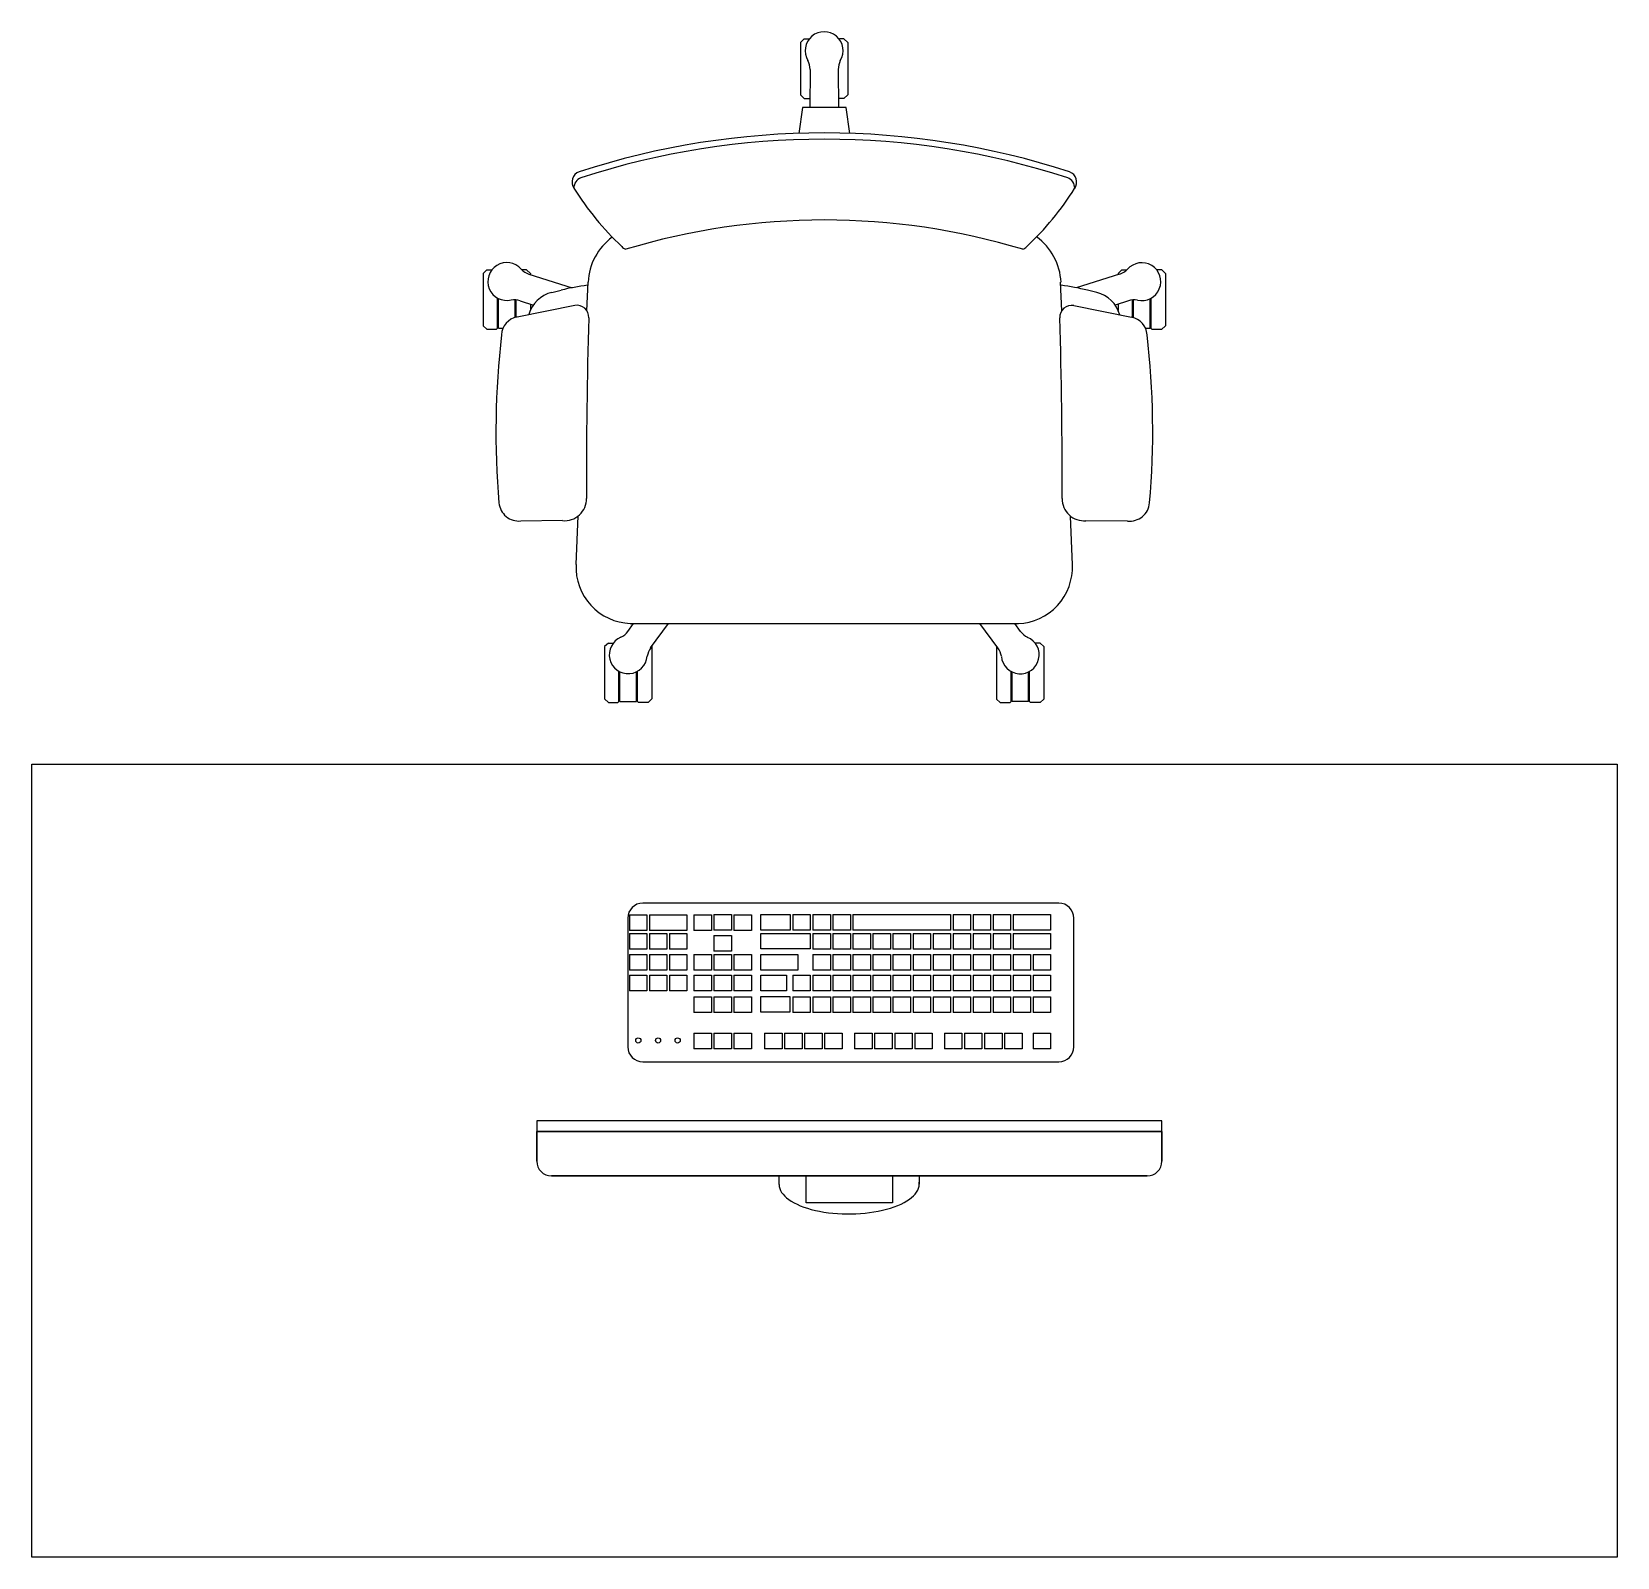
# Model space of a CAD drawing. Header units: inches. Extents: x 18119 to 19719, y 40405 to 41944.
import ezdxf

# ---------------------------------------------------------------- set-up
doc = ezdxf.new("R2010")
doc.units = ezdxf.units.IN
doc.header["$MEASUREMENT"] = 0
doc.layers.add('freecads.com', color=7, linetype='Continuous')

msp = doc.modelspace()

# ---------------------------------------------------------------- linework, layer by layer
at = {"layer": 'freecads.com', "ltscale": 2}
for p, q in [((18898.5, 41936.9), (18894.7, 41933.4)), ((18898.5, 41936.9), (18903.1, 41936.9)), ((18938.6, 41936.9), (18934.1, 41936.9)), ((18938.6, 41936.9), (18942.4, 41933.4)), ((18894.7, 41933.4), (18894.7, 41880.5)), ((18942.4, 41933.4), (18942.4, 41880.5)), ((18904.4, 41906.2), (18904.1, 41867.7)), ((18932.7, 41906.2), (18933.1, 41867.7)), ((18894.7, 41880.5), (18898.5, 41876.9)), ((18898.5, 41876.9), (18904.1, 41876.9)), ((18938.6, 41876.9), (18933, 41876.9)), ((18942.4, 41880.5), (18938.6, 41876.9)), ((18578.3, 41704), (18574.5, 41700.4)), ((18574.5, 41700.4), (18574.5, 41647.6)), ((18578.3, 41704), (18582.9, 41704)), ((18618.4, 41704), (18613.9, 41704)), ((18618.4, 41704), (18622.2, 41700.4)), ((18620.7, 41699.8), (18664.4, 41686)), ((18622.2, 41700.4), (18622.2, 41699.3)), ((19216.8, 41699.7), (19173.1, 41686)), ((19219.1, 41703.9), (19215.3, 41700.4)), ((19215.3, 41700.4), (19215.3, 41699.3)), ((19219.1, 41703.9), (19223.7, 41703.9)), ((19259.3, 41703.9), (19254.7, 41703.9)), ((19259.3, 41703.9), (19263.1, 41700.4)), ((19263.1, 41700.4), (19263, 41647.5)), ((18643.8, 41681.3), (18653.2, 41683.6)), ((18679.2, 41662.8), (18680.4, 41691.5)), ((19158.4, 41662.7), (19157.2, 41691.5)), ((19193.7, 41681.2), (19184.4, 41683.5)), ((18589, 41645), (18589, 41675.5)), ((18590, 41645), (18590.1, 41675)), ((18606.7, 41655.9), (18606.7, 41673.8)), ((18607.7, 41656.1), (18607.7, 41673.8)), ((18612, 41672.9), (18625.2, 41668.5)), ((18622.2, 41669.4), (18622.2, 41663.2)), ((19225.6, 41672.8), (19212.4, 41668.4)), ((19215.3, 41669.4), (19215.3, 41663.1)), ((19229.9, 41656.1), (19229.9, 41673.7)), ((19230.9, 41655.8), (19230.9, 41673.7)), ((19247.5, 41644.9), (19247.5, 41674.9)), ((19248.5, 41644.9), (19248.5, 41675.4)), ((18574.5, 41647.6), (18578.3, 41644)), ((18578.3, 41644), (18588, 41644)), ((18588, 41644), (18589, 41645)), ((18590, 41645), (18594.6, 41645)), ((19247.5, 41644.9), (19243, 41644.9)), ((19249.5, 41643.9), (19248.5, 41644.9)), ((19259.2, 41643.9), (19249.5, 41643.9)), ((19263, 41647.5), (19259.2, 41643.9)), ((18654.7, 41451), (18612.6, 41450.6)), ((18668.3, 41406.6), (18670.4, 41455.7)), ((19169.2, 41406.5), (19167.1, 41455.6)), ((19224.9, 41450.5), (19182.8, 41450.9)), ((18720.6, 41339.3), (18726.2, 41347.2)), ((18723.1, 41347.2), (19114.9, 41347.1)), ((18743.5, 41322.7), (18761.7, 41347.2)), ((19093.9, 41322.6), (19075.8, 41347.2)), ((19116.9, 41339.2), (19111.2, 41347.1)), ((18700.9, 41327.5), (18697.1, 41323.9)), ((18697.1, 41323.9), (18697.1, 41271.1)), ((18700.9, 41327.5), (18705.9, 41327.5)), ((18744.8, 41324.4), (18744.8, 41271.1)), ((19092.7, 41324.3), (19092.6, 41271)), ((19136.6, 41327.4), (19131.5, 41327.4)), ((19136.6, 41327.4), (19140.4, 41323.9)), ((19140.4, 41323.9), (19140.4, 41271)), ((18711.6, 41268.5), (18711.6, 41299)), ((18712.6, 41268.5), (18712.6, 41298.5)), ((18729.2, 41268.5), (18729.3, 41298.5)), ((18730.3, 41268.5), (18730.3, 41299)), ((19107.2, 41268.5), (19107.2, 41298.9)), ((19108.2, 41268.5), (19108.2, 41298.4)), ((19124.8, 41268.5), (19124.8, 41298.4)), ((19125.8, 41268.5), (19125.8, 41298.9)), ((18697.1, 41271.1), (18700.9, 41267.5)), ((18700.9, 41267.5), (18710.6, 41267.5)), ((18710.6, 41267.5), (18711.6, 41268.5)), ((18712.6, 41268.5), (18729.2, 41268.5)), ((18731.3, 41267.5), (18730.3, 41268.5)), ((18741, 41267.5), (18731.3, 41267.5)), ((18744.8, 41271.1), (18741, 41267.5)), ((19092.6, 41271), (19096.4, 41267.4)), ((19096.4, 41267.4), (19106.2, 41267.4)), ((19106.2, 41267.4), (19107.2, 41268.5)), ((19124.8, 41268.5), (19108.2, 41268.5)), ((19126.8, 41267.4), (19125.8, 41268.5)), ((19136.6, 41267.4), (19126.8, 41267.4)), ((19140.4, 41271), (19136.6, 41267.4))]:
    msp.add_line(p, q, dxfattribs=at)
at = {"layer": 'freecads.com'}
for p, q in [((18119, 41205.2), (19719, 41205.2)), ((18119, 40405.2), (18119, 41205.2)), ((19719, 41205.2), (19719, 40405.2)), ((19155.5, 41065.1), (18735.5, 41065.1)), ((18720.5, 41050.1), (18720.5, 40920.1)), ((18722.1, 41053.4), (18739.7, 41053.4)), ((18722.1, 41053.4), (18722.1, 41037.6)), ((18739.7, 41053.4), (18739.7, 41037.6)), ((18742.3, 41053.4), (18780.1, 41053.4)), ((18742.3, 41053.4), (18742.3, 41037.6)), ((18762.5, 41053.4), (18780.1, 41053.4)), ((18780.1, 41053.4), (18780.1, 41037.6)), ((18787.2, 41053.4), (18804.8, 41053.4)), ((18787.2, 41053.4), (18787.2, 41037.6)), ((18804.8, 41053.4), (18804.8, 41037.6)), ((18804.8, 41053.4), (18804.8, 41037.6)), ((18807.4, 41053.5), (18825.1, 41053.5)), ((18807.4, 41053.5), (18807.4, 41037.7)), ((18825.1, 41053.5), (18825.1, 41037.7)), ((18825.1, 41053.5), (18825.1, 41037.7)), ((18827.6, 41053.4), (18845.3, 41053.4)), ((18827.6, 41053.4), (18827.6, 41037.6)), ((18845.3, 41053.4), (18845.3, 41037.6)), ((18845.3, 41053.4), (18845.3, 41037.6)), ((18854.8, 41053.5), (18884.4, 41053.5)), ((18854.8, 41037.8), (18854.8, 41053.5)), ((18884.4, 41053.5), (18884.4, 41037.7)), ((18887, 41053.5), (18904.6, 41053.5)), ((18887, 41053.5), (18904.6, 41053.5)), ((18887, 41053.5), (18887, 41037.7)), ((18904.6, 41053.5), (18904.6, 41037.8)), ((18904.6, 41053.5), (18904.6, 41037.7)), ((18904.6, 41053.5), (18904.6, 41037.7)), ((18907.2, 41053.5), (18924.9, 41053.5)), ((18907.2, 41053.5), (18907.2, 41037.7)), ((18924.9, 41053.5), (18924.9, 41037.7)), ((18924.9, 41053.5), (18924.9, 41037.7)), ((18927.4, 41053.5), (18945.1, 41053.5)), ((18927.4, 41053.5), (18927.4, 41037.7)), ((18945.1, 41053.5), (18945.1, 41037.7)), ((18945.1, 41053.5), (18945.1, 41037.7)), ((18947.6, 41053.5), (19046.1, 41053.5)), ((18947.6, 41053.5), (18947.6, 41037.7)), ((18967.8, 41053.5), (18985.5, 41053.5)), ((18988.1, 41053.5), (19005.7, 41053.5)), ((19008.3, 41053.5), (19025.9, 41053.5)), ((19028.5, 41053.5), (19046.1, 41053.5)), ((19046.1, 41053.5), (19046.1, 41037.7)), ((19046.1, 41053.5), (19046.1, 41037.7)), ((19048.7, 41053.5), (19066.3, 41053.5)), ((19048.7, 41053.5), (19048.7, 41037.7)), ((19066.3, 41053.5), (19066.3, 41037.7)), ((19066.3, 41053.5), (19066.3, 41037.7)), ((19068.9, 41053.5), (19086.5, 41053.5)), ((19068.9, 41053.5), (19068.9, 41037.7)), ((19086.5, 41053.5), (19086.5, 41037.7)), ((19086.5, 41053.5), (19086.5, 41037.7)), ((19089.1, 41053.5), (19106.7, 41053.5)), ((19089.1, 41053.5), (19089.1, 41037.7)), ((19106.7, 41053.5), (19106.7, 41037.7)), ((19106.7, 41053.5), (19106.7, 41037.7)), ((19109.3, 41053.5), (19147.1, 41053.5)), ((19109.3, 41053.5), (19126.9, 41053.5)), ((19109.3, 41053.5), (19109.3, 41037.7)), ((19147.1, 41053.5), (19147.1, 41037.7)), ((19170.5, 40920.1), (19170.5, 41050.1)), ((18739.7, 41037.6), (18722.1, 41037.6)), ((18722.1, 41034.6), (18739.7, 41034.6)), ((18722.1, 41034.6), (18722.1, 41018.7)), ((18739.7, 41034.6), (18739.7, 41018.7)), ((18780.1, 41037.6), (18742.3, 41037.6)), ((18742.3, 41034.6), (18759.9, 41034.6)), ((18742.3, 41034.6), (18742.3, 41018.7)), ((18759.9, 41034.6), (18759.9, 41018.7)), ((18780.1, 41037.6), (18762.5, 41037.6)), ((18762.5, 41034.6), (18780.1, 41034.6)), ((18762.5, 41034.6), (18762.5, 41018.7)), ((18780.1, 41034.6), (18780.1, 41018.7)), ((18804.8, 41037.6), (18787.2, 41037.6)), ((18825.1, 41037.7), (18807.4, 41037.7)), ((18807.4, 41032.5), (18825.1, 41032.5)), ((18807.4, 41032.5), (18807.4, 41016.7)), ((18825.1, 41032.5), (18825.1, 41016.7)), ((18825.1, 41032.5), (18825.1, 41016.7)), ((18845.3, 41037.6), (18827.6, 41037.6)), ((18884.4, 41037.7), (18854.8, 41037.7)), ((18854.8, 41034.6), (18904.6, 41034.6)), ((18854.8, 41018.9), (18854.8, 41034.6)), ((18904.6, 41037.7), (18887, 41037.7)), ((18904.6, 41034.6), (18904.6, 41018.9)), ((18924.9, 41037.7), (18907.2, 41037.7)), ((18907.2, 41034.6), (18924.9, 41034.6)), ((18907.2, 41034.6), (18907.2, 41018.7)), ((18924.9, 41034.6), (18924.9, 41018.7)), ((18924.9, 41034.6), (18924.9, 41018.7)), ((18945.1, 41037.7), (18927.4, 41037.7)), ((18927.4, 41034.6), (18945.1, 41034.6)), ((18927.4, 41034.6), (18927.4, 41018.7)), ((18945.1, 41034.6), (18945.1, 41018.7)), ((18945.1, 41034.6), (18945.1, 41018.7)), ((19046.1, 41037.7), (18947.6, 41037.7)), ((18947.6, 41034.6), (18965.3, 41034.6)), ((18947.6, 41034.6), (18947.6, 41018.7)), ((18965.3, 41034.6), (18965.3, 41018.7)), ((18965.3, 41034.6), (18965.3, 41018.7)), ((18985.5, 41037.7), (18967.8, 41037.7)), ((18967.8, 41034.6), (18985.5, 41034.6)), ((18967.8, 41034.6), (18967.8, 41018.7)), ((18985.5, 41034.6), (18985.5, 41018.7)), ((18985.5, 41034.6), (18985.5, 41018.7)), ((19005.7, 41037.7), (18988.1, 41037.7)), ((18988.1, 41034.6), (19005.7, 41034.6)), ((18988.1, 41034.6), (18988.1, 41018.7)), ((19005.7, 41034.6), (19005.7, 41018.7)), ((19005.7, 41034.6), (19005.7, 41018.7)), ((19025.9, 41037.7), (19008.3, 41037.7)), ((19008.3, 41034.6), (19025.9, 41034.6)), ((19008.3, 41034.6), (19008.3, 41018.7)), ((19025.9, 41034.6), (19025.9, 41018.7)), ((19025.9, 41034.6), (19025.9, 41018.7)), ((19046.1, 41037.7), (19028.5, 41037.7)), ((19028.5, 41034.6), (19046.1, 41034.6)), ((19028.5, 41034.6), (19028.5, 41018.7)), ((19046.1, 41034.6), (19046.1, 41018.7)), ((19046.1, 41034.6), (19046.1, 41018.7)), ((19066.3, 41037.7), (19048.7, 41037.7)), ((19048.7, 41034.6), (19066.3, 41034.6)), ((19048.7, 41034.6), (19048.7, 41018.7)), ((19066.3, 41034.6), (19066.3, 41018.7)), ((19066.3, 41034.6), (19066.3, 41018.7)), ((19086.5, 41037.7), (19068.9, 41037.7)), ((19068.9, 41034.6), (19086.5, 41034.6)), ((19068.9, 41034.6), (19068.9, 41018.7)), ((19086.5, 41034.6), (19086.5, 41018.7)), ((19086.5, 41034.6), (19086.5, 41018.7)), ((19106.7, 41037.7), (19089.1, 41037.7)), ((19089.1, 41034.6), (19106.7, 41034.6)), ((19089.1, 41034.6), (19089.1, 41018.7)), ((19106.7, 41034.6), (19106.7, 41018.7)), ((19106.7, 41034.6), (19106.7, 41018.7)), ((19147.1, 41037.7), (19109.3, 41037.7)), ((19126.9, 41037.7), (19109.3, 41037.7)), ((19109.3, 41034.6), (19147.1, 41034.6)), ((19109.3, 41034.6), (19126.9, 41034.6)), ((19109.3, 41034.6), (19109.3, 41018.7)), ((19147.1, 41034.6), (19147.1, 41018.7)), ((18739.7, 41018.7), (18722.1, 41018.7)), ((18722.1, 41013.2), (18739.7, 41013.2)), ((18722.1, 41013.2), (18722.1, 40997.4)), ((18739.7, 41013.2), (18739.7, 40997.4)), ((18759.9, 41018.7), (18742.3, 41018.7)), ((18742.3, 41013.2), (18759.9, 41013.2)), ((18742.3, 41013.2), (18742.3, 40997.4)), ((18759.9, 41013.2), (18759.9, 40997.4)), ((18780.1, 41018.7), (18762.5, 41018.7)), ((18762.5, 41013.2), (18780.1, 41013.2)), ((18762.5, 41013.2), (18762.5, 40997.4)), ((18780.1, 41013.2), (18780.1, 40997.4)), ((18787.2, 41013.2), (18804.8, 41013.2)), ((18787.2, 41013.2), (18787.2, 40997.4)), ((18804.8, 41013.2), (18804.8, 40997.4)), ((18804.8, 41013.2), (18804.8, 40997.4)), ((18825.1, 41016.7), (18807.4, 41016.7)), ((18807.4, 41013.2), (18825.1, 41013.2)), ((18807.4, 41013.2), (18807.4, 40997.4)), ((18825.1, 41013.2), (18825.1, 40997.4)), ((18825.1, 41013.2), (18825.1, 40997.4)), ((18827.6, 41013.2), (18845.3, 41013.2)), ((18827.6, 41013.2), (18827.6, 40997.4)), ((18845.3, 41013.2), (18845.3, 40997.4)), ((18845.3, 41013.2), (18845.3, 40997.4)), ((18904.6, 41018.9), (18854.8, 41018.9)), ((18854.8, 40997.6), (18854.8, 41013.4)), ((18854.8, 41013.4), (18892, 41013.4)), ((18892, 41013.4), (18892, 40997.6)), ((18924.9, 41018.7), (18907.2, 41018.7)), ((18907.2, 41013.2), (18924.9, 41013.2)), ((18907.2, 41013.2), (18907.2, 40997.4)), ((18924.9, 41013.2), (18924.9, 40997.4)), ((18924.9, 41013.2), (18924.9, 40997.4)), ((18945.1, 41018.7), (18927.4, 41018.7)), ((18927.4, 41013.2), (18945.1, 41013.2)), ((18927.4, 41013.2), (18927.4, 40997.4)), ((18945.1, 41013.2), (18945.1, 40997.4)), ((18945.1, 41013.2), (18945.1, 40997.4)), ((18965.3, 41018.7), (18947.6, 41018.7)), ((18947.6, 41013.2), (18965.3, 41013.2)), ((18947.6, 41013.2), (18947.6, 40997.4)), ((18965.3, 41013.2), (18965.3, 40997.4)), ((18965.3, 41013.2), (18965.3, 40997.4)), ((18985.5, 41018.7), (18967.8, 41018.7)), ((18967.8, 41013.2), (18985.5, 41013.2)), ((18967.8, 41013.2), (18967.8, 40997.4)), ((18985.5, 41013.2), (18985.5, 40997.4)), ((18985.5, 41013.2), (18985.5, 40997.4)), ((19005.7, 41018.7), (18988.1, 41018.7)), ((18988.1, 41013.2), (19005.7, 41013.2)), ((18988.1, 41013.2), (18988.1, 40997.4)), ((19005.7, 41013.2), (19005.7, 40997.4)), ((19005.7, 41013.2), (19005.7, 40997.4)), ((19025.9, 41018.7), (19008.3, 41018.7)), ((19008.3, 41013.2), (19025.9, 41013.2)), ((19008.3, 41013.2), (19008.3, 40997.4)), ((19025.9, 41013.2), (19025.9, 40997.4)), ((19025.9, 41013.2), (19025.9, 40997.4)), ((19046.1, 41018.7), (19028.5, 41018.7)), ((19028.5, 41013.2), (19046.1, 41013.2)), ((19028.5, 41013.2), (19028.5, 40997.4)), ((19046.1, 41013.2), (19046.1, 40997.4)), ((19046.1, 41013.2), (19046.1, 40997.4)), ((19066.3, 41018.7), (19048.7, 41018.7)), ((19048.7, 41013.2), (19066.3, 41013.2)), ((19048.7, 41013.2), (19048.7, 40997.4)), ((19066.3, 41013.2), (19066.3, 40997.4)), ((19066.3, 41013.2), (19066.3, 40997.4)), ((19086.5, 41018.7), (19068.9, 41018.7)), ((19068.9, 41013.2), (19086.5, 41013.2)), ((19068.9, 41013.2), (19068.9, 40997.4)), ((19086.5, 41013.2), (19086.5, 40997.4)), ((19086.5, 41013.2), (19086.5, 40997.4)), ((19106.7, 41018.7), (19089.1, 41018.7)), ((19089.1, 41013.2), (19106.7, 41013.2)), ((19089.1, 41013.2), (19089.1, 40997.4)), ((19106.7, 41013.2), (19106.7, 40997.4)), ((19106.7, 41013.2), (19106.7, 40997.4)), ((19147.1, 41018.7), (19109.3, 41018.7)), ((19126.9, 41018.7), (19109.3, 41018.7)), ((19109.3, 41013.2), (19126.9, 41013.2)), ((19109.3, 41013.2), (19109.3, 40997.4)), ((19126.9, 41013.2), (19126.9, 40997.4)), ((19126.9, 41013.2), (19126.9, 40997.4)), ((19129.5, 41013.2), (19147.1, 41013.2)), ((19129.5, 41013.2), (19129.5, 40997.4)), ((19147.1, 41013.2), (19147.1, 40997.4)), ((18739.7, 40997.4), (18722.1, 40997.4)), ((18722.1, 40992.4), (18739.7, 40992.4)), ((18722.1, 40992.4), (18722.1, 40976.5)), ((18739.7, 40992.4), (18739.7, 40976.5)), ((18759.9, 40997.4), (18742.3, 40997.4)), ((18742.3, 40992.4), (18759.9, 40992.4)), ((18742.3, 40992.4), (18742.3, 40976.5)), ((18759.9, 40992.4), (18759.9, 40976.5)), ((18780.1, 40997.4), (18762.5, 40997.4)), ((18762.5, 40992.4), (18780.1, 40992.4)), ((18762.5, 40992.4), (18762.5, 40976.5)), ((18780.1, 40992.4), (18780.1, 40976.5)), ((18804.8, 40997.4), (18787.2, 40997.4)), ((18787.2, 40992.4), (18804.8, 40992.4)), ((18787.2, 40992.4), (18787.2, 40976.5)), ((18804.8, 40992.4), (18804.8, 40976.5)), ((18804.8, 40992.4), (18804.8, 40976.5)), ((18825.1, 40997.4), (18807.4, 40997.4)), ((18807.4, 40992.4), (18825.1, 40992.4)), ((18807.4, 40992.4), (18807.4, 40976.5)), ((18825.1, 40992.4), (18825.1, 40976.5)), ((18825.1, 40992.4), (18825.1, 40976.5)), ((18845.3, 40997.4), (18827.6, 40997.4)), ((18827.6, 40992.4), (18845.3, 40992.4)), ((18827.6, 40992.4), (18827.6, 40976.5)), ((18845.3, 40992.4), (18845.3, 40976.5)), ((18845.3, 40992.4), (18845.3, 40976.5)), ((18892, 40997.6), (18854.8, 40997.6)), ((18854.8, 40976.7), (18854.8, 40992.5)), ((18854.8, 40992.5), (18880.7, 40992.5)), ((18880.7, 40992.5), (18880.7, 40976.7)), ((18887, 40992.4), (18904.6, 40992.4)), ((18887, 40992.4), (18887, 40976.5)), ((18904.6, 40992.4), (18904.6, 40976.5)), ((18904.6, 40992.4), (18904.6, 40976.5)), ((18924.9, 40997.4), (18907.2, 40997.4)), ((18907.2, 40992.4), (18924.9, 40992.4)), ((18907.2, 40992.4), (18907.2, 40976.5)), ((18924.9, 40992.4), (18924.9, 40976.5)), ((18924.9, 40992.4), (18924.9, 40976.5)), ((18945.1, 40997.4), (18927.4, 40997.4)), ((18927.4, 40992.4), (18945.1, 40992.4)), ((18927.4, 40992.4), (18927.4, 40976.5)), ((18945.1, 40992.4), (18945.1, 40976.5)), ((18945.1, 40992.4), (18945.1, 40976.5)), ((18965.3, 40997.4), (18947.6, 40997.4)), ((18947.6, 40992.4), (18965.3, 40992.4)), ((18947.6, 40992.4), (18947.6, 40976.5)), ((18965.3, 40992.4), (18965.3, 40976.5)), ((18965.3, 40992.4), (18965.3, 40976.5)), ((18985.5, 40997.4), (18967.8, 40997.4)), ((18967.8, 40992.4), (18985.5, 40992.4)), ((18967.8, 40992.4), (18967.8, 40976.5)), ((18985.5, 40992.4), (18985.5, 40976.5)), ((18985.5, 40992.4), (18985.5, 40976.5)), ((19005.7, 40997.4), (18988.1, 40997.4)), ((18988.1, 40992.4), (19005.7, 40992.4)), ((18988.1, 40992.4), (18988.1, 40976.5)), ((19005.7, 40992.4), (19005.7, 40976.5)), ((19005.7, 40992.4), (19005.7, 40976.5)), ((19025.9, 40997.4), (19008.3, 40997.4)), ((19008.3, 40992.4), (19025.9, 40992.4)), ((19008.3, 40992.4), (19008.3, 40976.5)), ((19025.9, 40992.4), (19025.9, 40976.5)), ((19025.9, 40992.4), (19025.9, 40976.5)), ((19046.1, 40997.4), (19028.5, 40997.4)), ((19028.5, 40992.4), (19046.1, 40992.4)), ((19028.5, 40992.4), (19028.5, 40976.5)), ((19046.1, 40992.4), (19046.1, 40976.5)), ((19046.1, 40992.4), (19046.1, 40976.5)), ((19066.3, 40997.4), (19048.7, 40997.4)), ((19048.7, 40992.4), (19066.3, 40992.4)), ((19048.7, 40992.4), (19048.7, 40976.5)), ((19066.3, 40992.4), (19066.3, 40976.5)), ((19066.3, 40992.4), (19066.3, 40976.5)), ((19086.5, 40997.4), (19068.9, 40997.4)), ((19068.9, 40992.4), (19086.5, 40992.4)), ((19068.9, 40992.4), (19068.9, 40976.5)), ((19086.5, 40992.4), (19086.5, 40976.5)), ((19086.5, 40992.4), (19086.5, 40976.5)), ((19106.7, 40997.4), (19089.1, 40997.4)), ((19089.1, 40992.4), (19106.7, 40992.4)), ((19089.1, 40992.4), (19089.1, 40976.5)), ((19106.7, 40992.4), (19106.7, 40976.5)), ((19106.7, 40992.4), (19106.7, 40976.5)), ((19126.9, 40997.4), (19109.3, 40997.4)), ((19109.3, 40992.4), (19126.9, 40992.4)), ((19109.3, 40992.4), (19109.3, 40976.5)), ((19126.9, 40992.4), (19126.9, 40976.5)), ((19126.9, 40992.4), (19126.9, 40976.5)), ((19147.1, 40997.4), (19129.5, 40997.4)), ((19129.5, 40992.4), (19147.1, 40992.4)), ((19129.5, 40992.4), (19129.5, 40976.5)), ((19147.1, 40992.4), (19147.1, 40976.5)), ((18739.7, 40976.5), (18722.1, 40976.5)), ((18759.9, 40976.5), (18742.3, 40976.5)), ((18780.1, 40976.5), (18762.5, 40976.5)), ((18804.8, 40976.5), (18787.2, 40976.5)), ((18825.1, 40976.5), (18807.4, 40976.5)), ((18845.3, 40976.5), (18827.6, 40976.5)), ((18880.7, 40976.7), (18854.8, 40976.7)), ((18904.6, 40976.5), (18887, 40976.5)), ((18924.9, 40976.5), (18907.2, 40976.5)), ((18945.1, 40976.5), (18927.4, 40976.5)), ((18965.3, 40976.5), (18947.6, 40976.5)), ((18985.5, 40976.5), (18967.8, 40976.5)), ((19005.7, 40976.5), (18988.1, 40976.5)), ((19025.9, 40976.5), (19008.3, 40976.5)), ((19046.1, 40976.5), (19028.5, 40976.5)), ((19066.3, 40976.5), (19048.7, 40976.5)), ((19086.5, 40976.5), (19068.9, 40976.5)), ((19106.7, 40976.5), (19089.1, 40976.5)), ((19126.9, 40976.5), (19109.3, 40976.5)), ((19147.1, 40976.5), (19129.5, 40976.5)), ((18787.2, 40970.6), (18804.8, 40970.6)), ((18787.2, 40970.6), (18787.2, 40954.8)), ((18804.8, 40970.6), (18804.8, 40954.8)), ((18804.8, 40970.6), (18804.8, 40954.8)), ((18807.4, 40970.6), (18825.1, 40970.6)), ((18807.4, 40970.6), (18807.4, 40954.8)), ((18825.1, 40970.6), (18825.1, 40954.8)), ((18825.1, 40970.6), (18825.1, 40954.8)), ((18827.6, 40970.6), (18845.3, 40970.6)), ((18827.6, 40970.6), (18827.6, 40954.8)), ((18845.3, 40970.6), (18845.3, 40954.8)), ((18845.3, 40970.6), (18845.3, 40954.8)), ((18887, 40970.6), (18904.6, 40970.6)), ((18887, 40970.6), (18887, 40954.8)), ((18904.6, 40970.6), (18904.6, 40954.8)), ((18904.6, 40970.6), (18904.6, 40954.8)), ((18907.2, 40970.6), (18924.9, 40970.6)), ((18907.2, 40970.6), (18907.2, 40954.8)), ((18924.9, 40970.6), (18924.9, 40954.8)), ((18924.9, 40970.6), (18924.9, 40954.8)), ((18927.4, 40970.6), (18945.1, 40970.6)), ((18927.4, 40970.6), (18927.4, 40954.8)), ((18945.1, 40970.6), (18945.1, 40954.8)), ((18945.1, 40970.6), (18945.1, 40954.8)), ((18947.6, 40970.6), (18965.3, 40970.6)), ((18947.6, 40970.6), (18947.6, 40954.8)), ((18965.3, 40970.6), (18965.3, 40954.8)), ((18965.3, 40970.6), (18965.3, 40954.8)), ((18967.8, 40970.6), (18985.5, 40970.6)), ((18967.8, 40970.6), (18967.8, 40954.8)), ((18985.5, 40970.6), (18985.5, 40954.8)), ((18985.5, 40970.6), (18985.5, 40954.8)), ((18988.1, 40970.6), (19005.7, 40970.6)), ((18988.1, 40970.6), (18988.1, 40954.8)), ((19005.7, 40970.6), (19005.7, 40954.8)), ((19005.7, 40970.6), (19005.7, 40954.8)), ((19008.3, 40970.6), (19025.9, 40970.6)), ((19008.3, 40970.6), (19008.3, 40954.8)), ((19025.9, 40970.6), (19025.9, 40954.8)), ((19025.9, 40970.6), (19025.9, 40954.8)), ((19028.5, 40970.6), (19046.1, 40970.6)), ((19028.5, 40970.6), (19028.5, 40954.8)), ((19046.1, 40970.6), (19046.1, 40954.8)), ((19046.1, 40970.6), (19046.1, 40954.8)), ((19048.7, 40970.6), (19066.3, 40970.6)), ((19048.7, 40970.6), (19048.7, 40954.8)), ((19066.3, 40970.6), (19066.3, 40954.8)), ((19066.3, 40970.6), (19066.3, 40954.8)), ((19068.9, 40970.6), (19086.5, 40970.6)), ((19068.9, 40970.6), (19068.9, 40954.8)), ((19086.5, 40970.6), (19086.5, 40954.8)), ((19086.5, 40970.6), (19086.5, 40954.8)), ((19089.1, 40970.6), (19106.7, 40970.6)), ((19089.1, 40970.6), (19089.1, 40954.8)), ((19106.7, 40970.6), (19106.7, 40954.8)), ((19106.7, 40970.6), (19106.7, 40954.8)), ((19109.3, 40970.6), (19126.9, 40970.6)), ((19109.3, 40970.6), (19109.3, 40954.8)), ((19126.9, 40970.6), (19126.9, 40954.8)), ((19126.9, 40970.6), (19126.9, 40954.8)), ((19129.5, 40970.6), (19147.1, 40970.6)), ((19129.5, 40970.6), (19129.5, 40954.8)), ((19147.1, 40970.6), (19147.1, 40954.8)), ((18804.8, 40954.8), (18787.2, 40954.8)), ((18825.1, 40954.8), (18807.4, 40954.8)), ((18845.3, 40954.8), (18827.6, 40954.8)), ((18904.6, 40954.8), (18887, 40954.8)), ((18924.9, 40954.8), (18907.2, 40954.8)), ((18945.1, 40954.8), (18927.4, 40954.8)), ((18965.3, 40954.8), (18947.6, 40954.8)), ((18985.5, 40954.8), (18967.8, 40954.8)), ((19005.7, 40954.8), (18988.1, 40954.8)), ((19025.9, 40954.8), (19008.3, 40954.8)), ((19046.1, 40954.8), (19028.5, 40954.8)), ((19066.3, 40954.8), (19048.7, 40954.8)), ((19086.5, 40954.8), (19068.9, 40954.8)), ((19106.7, 40954.8), (19089.1, 40954.8)), ((19126.9, 40954.8), (19109.3, 40954.8)), ((19147.1, 40954.8), (19129.5, 40954.8)), ((18787.2, 40933.9), (18804.8, 40933.9)), ((18787.2, 40933.9), (18787.2, 40918.1)), ((18804.8, 40933.9), (18804.8, 40918.1)), ((18804.8, 40933.9), (18804.8, 40918.1)), ((18807.4, 40933.9), (18825.1, 40933.9)), ((18807.4, 40933.9), (18807.4, 40918.1)), ((18825.1, 40933.9), (18825.1, 40918.1)), ((18825.1, 40933.9), (18825.1, 40918.1)), ((18827.6, 40933.9), (18845.3, 40933.9)), ((18827.6, 40933.9), (18827.6, 40918.1)), ((18845.3, 40933.9), (18845.3, 40918.1)), ((18845.3, 40933.9), (18845.3, 40918.1)), ((18858.5, 40934), (18876.1, 40934)), ((18858.5, 40934), (18858.5, 40918.2)), ((18876.1, 40934), (18876.1, 40918.2)), ((18876.1, 40934), (18876.1, 40918.2)), ((18878.7, 40934), (18896.3, 40934)), ((18878.7, 40934), (18878.7, 40918.2)), ((18896.3, 40934), (18896.3, 40918.2)), ((18896.3, 40934), (18896.3, 40918.2)), ((18898.9, 40934), (18916.5, 40934)), ((18898.9, 40934), (18898.9, 40918.2)), ((18916.5, 40934), (18916.5, 40918.2)), ((18916.5, 40934), (18916.5, 40918.2)), ((18919.1, 40934), (18936.7, 40934)), ((18919.1, 40934), (18919.1, 40918.2)), ((18936.7, 40934), (18936.7, 40918.2)), ((18936.7, 40934), (18936.7, 40918.2)), ((18949.4, 40934), (18967.1, 40934)), ((18949.4, 40934), (18949.4, 40918.2)), ((18967.1, 40934), (18967.1, 40918.2)), ((18967.1, 40934), (18967.1, 40918.2)), ((18969.6, 40934), (18987.3, 40934)), ((18969.6, 40934), (18969.6, 40918.2)), ((18987.3, 40934), (18987.3, 40918.2)), ((18987.3, 40934), (18987.3, 40918.2)), ((18989.9, 40934), (19007.5, 40934)), ((18989.9, 40934), (18989.9, 40918.2)), ((19007.5, 40934), (19007.5, 40918.2)), ((19007.5, 40934), (19007.5, 40918.2)), ((19010.1, 40934), (19027.7, 40934)), ((19010.1, 40934), (19010.1, 40918.2)), ((19027.7, 40934), (19027.7, 40918.2)), ((19027.7, 40934), (19027.7, 40918.2)), ((19040, 40934), (19057.7, 40934)), ((19040, 40934), (19040, 40918.2)), ((19057.7, 40934), (19057.7, 40918.2)), ((19057.7, 40934), (19057.7, 40918.2)), ((19060.2, 40934), (19077.9, 40934)), ((19060.2, 40934), (19060.2, 40918.2)), ((19077.9, 40934), (19077.9, 40918.2)), ((19077.9, 40934), (19077.9, 40918.2)), ((19080.5, 40934), (19098.1, 40934)), ((19080.5, 40934), (19080.5, 40918.2)), ((19098.1, 40934), (19098.1, 40918.2)), ((19098.1, 40934), (19098.1, 40918.2)), ((19100.7, 40934), (19118.3, 40934)), ((19100.7, 40934), (19100.7, 40918.2)), ((19118.3, 40934), (19118.3, 40918.2)), ((19118.3, 40934), (19118.3, 40918.2)), ((19129.5, 40934), (19147.1, 40934)), ((19129.5, 40934), (19129.5, 40918.2)), ((19147.1, 40934), (19147.1, 40918.2)), ((18804.8, 40918.1), (18787.2, 40918.1)), ((18825.1, 40918.1), (18807.4, 40918.1)), ((18845.3, 40918.1), (18827.6, 40918.1)), ((18876.1, 40918.2), (18858.5, 40918.2)), ((18896.3, 40918.2), (18878.7, 40918.2)), ((18916.5, 40918.2), (18898.9, 40918.2)), ((18936.7, 40918.2), (18919.1, 40918.2)), ((18967.1, 40918.2), (18949.4, 40918.2)), ((18987.3, 40918.2), (18969.6, 40918.2)), ((19007.5, 40918.2), (18989.9, 40918.2)), ((19027.7, 40918.2), (19010.1, 40918.2)), ((19057.7, 40918.2), (19040, 40918.2)), ((19077.9, 40918.2), (19060.2, 40918.2)), ((19098.1, 40918.2), (19080.5, 40918.2)), ((19118.3, 40918.2), (19100.7, 40918.2)), ((19147.1, 40918.2), (19129.5, 40918.2)), ((18735.5, 40905.1), (19155.5, 40905.1)), ((19259.5, 40834.8), (18628.6, 40834.8)), ((18628.6, 40834.8), (18628.6, 40804.9)), ((19259.5, 40804.9), (19259.5, 40834.8)), ((18643.6, 40789.9), (19244.5, 40789.9)), ((18873.2, 40781.2), (18873.2, 40789.9)), ((19014.7, 40781.7), (19014.7, 40789.9)), ((19719, 40405.2), (18119, 40405.2))]:
    msp.add_line(p, q, dxfattribs=at)
for points in [[(18944.6, 41841.7), (18940.8, 41867.7), (18896.8, 41867.7), (18893, 41841.7)], [(18667, 41668.1), (18608.7, 41656.4)], [(19170.5, 41668), (19228.9, 41656.3)], [(18628.6, 40804.9), (18628.6, 40834.8)], [(19259.5, 40834.8), (19259.5, 40804.9)], [(19244.5, 40789.9), (18643.6, 40789.9)]]:
    msp.add_lwpolyline(points, dxfattribs=at)
for points in [[(18884.1, 40955), (18854.8, 40955), (18854.8, 40970.8), (18884.1, 40970.8)], [(18628.6, 40834.8), (19259.5, 40834.8), (19259.5, 40845.5), (18628.6, 40845.5)], [(18900.5, 40789.9), (18987.6, 40789.9), (18987.6, 40762.7), (18900.5, 40762.7)]]:
    msp.add_lwpolyline(points, close=True, dxfattribs=at)
for centre in [(18731.1, 40926.6), (18751, 40926.6), (18770.8, 40926.6)]:
    msp.add_circle(centre, 2.59, dxfattribs=at)
at = {"layer": 'freecads.com', "ltscale": 2}
for centre, radius, start, end in [((18918.6, 41925.1), 19.1, 328.5245, 211.4595), ((18884.4, 41906.1), 20, 0.2015, 26.7074), ((18952.8, 41906.1), 20, 153.2765, 179.7824), ((18918.7, 41041.3), 800.8, 71.9883, 107.9957), ((18918.7, 41041.3), 794.5, 71.9883, 107.9957), ((18675.3, 41792.6), 11.1, 111.0959, 214.6187), ((18677.2, 41786.6), 11.1, 111.0959, 181.3726), ((19160.4, 41786.5), 11.1, 358.6113, 68.888), ((19162.3, 41792.5), 11.1, 325.3652, 68.888), ((18917.8, 41943.8), 296.9, 212.0445, 226.7544), ((18919.8, 41943.8), 296.9, 313.2296, 327.9394), ((18918.7, 41061.2), 693.1, 73.1968, 106.7872), ((18740.2, 41688.8), 59.8, 126.264, 177.3892), ((19097.9, 41688.8), 59.8, 2.5947, 54.0612), ((18724.8, 41738.7), 15.3, 226.9603, 245.5958), ((19112.8, 41738.7), 15.3, 294.3882, 313.0237), ((18598.4, 41692.2), 19.1, 40.5245, 283.4595), ((18627, 41718.8), 20, 225.2765, 251.7824), ((19210.6, 41718.8), 20, 288.2015, 314.7074), ((19239.2, 41692.1), 19.1, 256.5245, 139.4595), ((18651.4, 41650.3), 31.9, 103.7502, 164.579), ((18708.7, 41456.7), 233.5, 97.1189, 103.7502), ((19128.8, 41456.7), 233.5, 76.2338, 82.865), ((19186.1, 41650.2), 31.9, 15.4049, 76.2338), ((18605.8, 41653.8), 20, 72.2015, 98.7074), ((18669, 41656.2), 12.1, 357.6388, 99.6107), ((19168.5, 41656.1), 12.1, 80.3732, 182.3452), ((19231.7, 41653.7), 20, 81.2765, 107.7824), ((18612.5, 41637.2), 19.6, 101.3843, 176.0675), ((24193.9, 41493.4), 5515.2, 178.3138, 180.2072), ((13643.6, 41494.9), 5515.2, 359.7768, 1.6701), ((19225, 41637.1), 19.6, 3.9165, 78.5997), ((19429.9, 41540.9), 842.5, 173.3476, 184.9047), ((18407.7, 41541.1), 842.5, 355.0792, 6.6363), ((18656.6, 41473.1), 22.2, 265.0418, 0.9316), ((19180.9, 41473), 22.2, 179.0523, 274.9421), ((18610.5, 41470.7), 20.1, 185.0365, 276.0047), ((19227, 41470.6), 20.1, 263.9792, 354.9474), ((18725.2, 41404.2), 57, 177.5729, 267.8185), ((19112.2, 41404.1), 57, 272.1654, 2.411), ((18720.9, 41315.7), 19.1, 112.5245, 355.4595), ((18704.4, 41351.1), 20, 297.2765, 323.7824), ((19116.5, 41315.6), 19.1, 184.5245, 67.4595), ((19133, 41351.1), 20, 216.2015, 242.7074), ((18759.8, 41310.9), 20, 144.2015, 170.7074), ((19077.7, 41310.9), 20, 9.2765, 35.7824)]:
    msp.add_arc(centre, radius, start, end, dxfattribs=at)
at = {"layer": 'freecads.com'}
for centre, start, end in [((18735.5, 41050.1), 90, 180), ((19155.5, 41050.1), 0, 90), ((18735.5, 40920.1), 180, 270), ((19155.5, 40920.1), 270, 0), ((18643.6, 40804.9), 180, 270), ((19244.5, 40804.9), 270, 0)]:
    msp.add_arc(centre, 15, start, end, dxfattribs=at)
msp.add_ellipse((18943.9, 40781.4), major_axis=(-70.7, -0.3), ratio=0.422033, start_param=6.279959, end_param=9.484348, dxfattribs=at)

doc.saveas('drawing.dxf')
